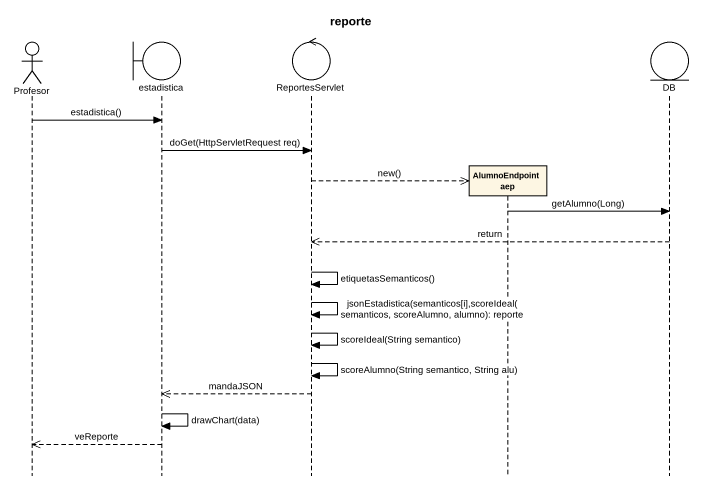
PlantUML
@startuml
title reporte
hide footbox
actor Profesor
boundary estadistica
control ReportesServlet
participant "AlumnoEndpoint aep" as AlumnoEndpoint_aep
entity DB

Profesor -> estadistica : estadistica()
estadistica -> ReportesServlet : doGet(HttpServletRequest req)
ReportesServlet -->> AlumnoEndpoint_aep ** : new()
AlumnoEndpoint_aep -> DB : getAlumno(Long)
DB -->> ReportesServlet : return
ReportesServlet -> ReportesServlet : etiquetasSemanticos()
ReportesServlet -> ReportesServlet : jsonEstadistica(semanticos[i],scoreIdeal(semanticos, scoreAlumno, alumno): reporte
ReportesServlet -> ReportesServlet : scoreIdeal(String semantico)
ReportesServlet -> ReportesServlet : scoreAlumno(String semantico, String alu)
ReportesServlet -->> estadistica : mandaJSON
estadistica -> estadistica : drawChart(data)
estadistica -->> Profesor : veReporte
@enduml
